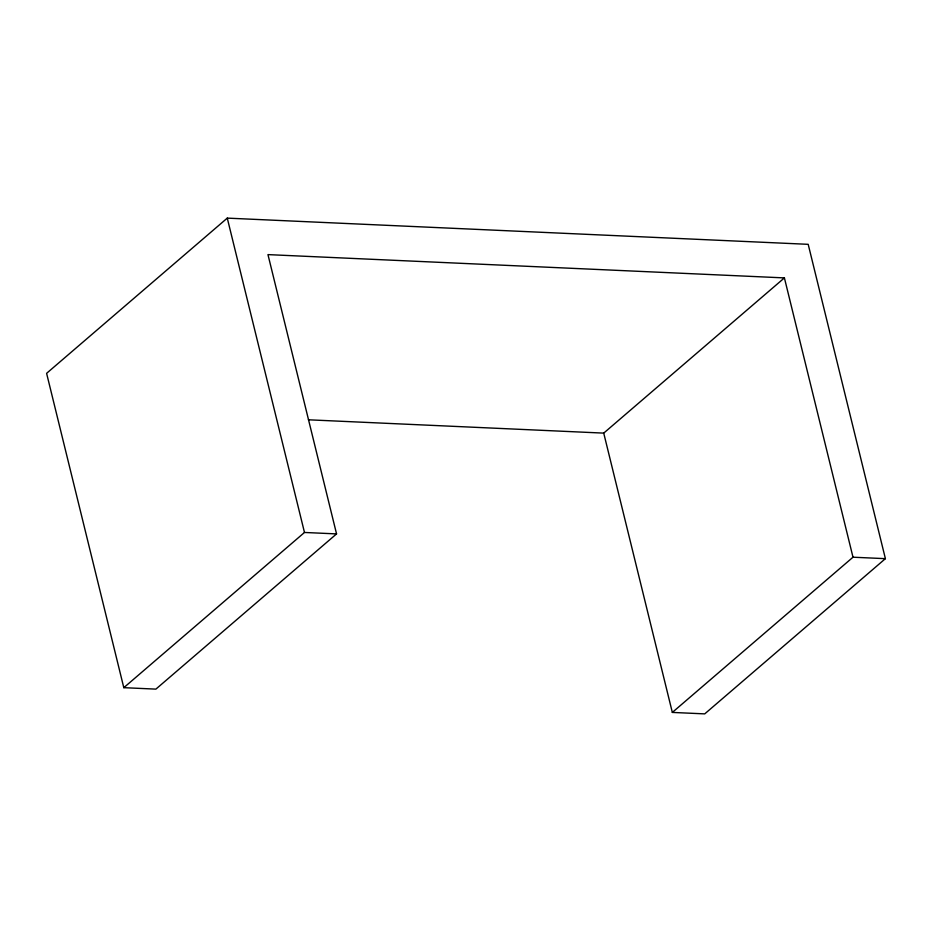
<?xml version="1.0" encoding="UTF-8"?>
<svg xmlns="http://www.w3.org/2000/svg" width="932" height="932" viewBox="0 0 932 932"><rect width="100%" height="100%" fill="white"/><g stroke="black" fill="none" stroke-linecap="round" stroke-linejoin="round"><path stroke-width="1.4" d="M672.333 712.421L704.732 713.877L885.4 558.664L808.195 244.324L227.268 218.123L46.6 373.336L123.805 687.676L155.889 689.121L336.557 533.908L267.962 254.611L784.406 277.899L853.001 557.208L672.333 712.421L603.726 433.112L784.406 277.899M123.805 687.676L304.484 532.463L336.557 533.908M308.41 419.796L603.726 433.112M853.001 557.208L885.4 558.664M227.268 218.123L304.484 532.463"/></g></svg>
